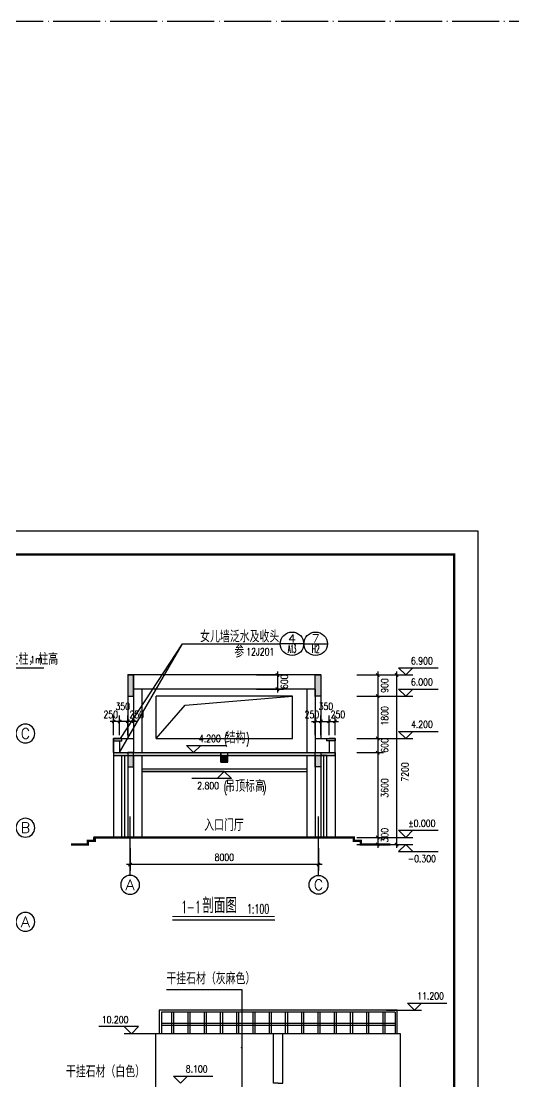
# Model space of a CAD drawing. Extents: x 535358 to 858566, y -185481 to -98609.
# Drawn here: x 751799 to 772714, y -143660 to -98609 of the extents above; entities that cross this region are included whole.
import ezdxf
from ezdxf.enums import TextEntityAlignment as Align

# ---------------------------------------------------------------- set-up
doc = ezdxf.new("R2010")
doc.units = 0
doc.header["$LTSCALE"] = 1000
doc.header["$MEASUREMENT"] = 0
doc.linetypes.add('DOTE', pattern=[2.42, 2, -0.2, 0.02, -0.2])
doc.layers.get('0').update_dxf_attribs({"linetype": 'CONTINUOUS'})
doc.layers.get('DEFPOINTS').update_dxf_attribs({"linetype": 'CONTINUOUS'})
for name, color, linetype in [('1', 3, 'CONTINUOUS'), ('AXIS', 3, 'CONTINUOUS'), ('AXIS_TEXT', 3, 'CONTINUOUS'), ('COLUMN', 7, 'CONTINUOUS'), ('DOTE', 1, 'DOTE'), ('E_GROUND', 2, 'CONTINUOUS'), ('E_WALL', 255, 'CONTINUOUS'), ('E_WINDOW', 2, 'CONTINUOUS'), ('LEVL', 3, 'CONTINUOUS'), ('PUB_DIM', 3, 'CONTINUOUS'), ('PUB_SYMB', 3, 'CONTINUOUS'), ('PUB_TEXT', 7, 'CONTINUOUS'), ('PUB_TITLE', 4, 'CONTINUOUS'), ('WALL', 151, 'CONTINUOUS')]:
    doc.layers.add(name, color=color, linetype=linetype)
doc.styles.add('-HZTXTSIMPLEX', font='SIMPLEX.shx', dxfattribs={"bigfont": 'HZTXT.shx'})
doc.styles.add('_COMPLEX', font='COMPLEX', dxfattribs={"width": 0.6125})
doc.styles.add('_HZTXT', font='txt.shx', dxfattribs={"width": 0.8, "bigfont": 'HZTXT.shx'})
doc.styles.add('_OCHINESE', font='simplex.shx', dxfattribs={"bigfont": 'OCHINESE.shx'})
doc.styles.add('_SIMPLEX', font='SIMPLEX.shx', dxfattribs={"width": 0.8})
doc.styles.add('_txt', font='txt.shx', dxfattribs={"width": 0.6})
doc.styles.add('COMP', font='COMPLEX.shx', dxfattribs={"bigfont": 'hztxt'})
doc.styles.add('COMPLEX', font='COMPLEX.shx')
doc.styles.add('dim_font', font='SIMPLEX.shx', dxfattribs={"width": 0.8})
doc.dimstyles.new('DIMN', dxfattribs={"dimtxt": 300, "dimasz": 100, "dimexe": 250, "dimexo": 300, "dimgap": 0, "dimtad": 0, "dimdec": 0, "dimzin": 0, "dimdsep": 46, "dimtxsty": 'dim_font', "dimblk": 'ARCHTICK', "dimcen": 0.09, "dimdle": 150, "dimclrt": 7, "dimazin": 0, "dimtfac": 1, "dimtdec": 0, "dimtix": 1, "dimtmove": 2, "dimatfit": 3, "dimldrblk": 'ARCHTICK', "dimfxl": 1, "dimtvp": 1, "dimtolj": 1, "dimtzin": 0, "dimarcsym": 0})

# ---------------------------------------------------------------- blocks, each defined once
blk = doc.blocks.new('_axiso')
blk.add_circle((0, 0), 0.5)
at = {"layer": 'AXIS_TEXT', "style": 'COMPLEX', "width": 1.041667}
blk.add_attdef('A', text='', height=0.56, dxfattribs=at).set_placement((-0.25, -0.28), (0.25, -0.28), align=Align.FIT)
blk = doc.blocks.new('_archtick')
at = {"const_width": 0.5}
blk.add_lwpolyline([(-0.7, -0.7), (0.7, 0.7)], dxfattribs=at)
blk = doc.blocks.new('*D856')
at = {"layer": 'AXIS', "color": 0, "lineweight": -2, "transparency": 16777216}
for p, q in [((756424, -133731), (756424, -134681)), ((764424, -133731), (764424, -134681)), ((764574, -134431), (756274, -134431))]:
    blk.add_line(p, q, dxfattribs=at)
at = {"layer": 'DEFPOINTS', "color": 0, "transparency": 16777216}
for p in [(756424, -133431), (764424, -133431), (756424, -134431)]:
    blk.add_point(p, dxfattribs=at)
at = {"layer": 'AXIS', "color": 0, "lineweight": -2, "transparency": 16777216, "xscale": 100, "yscale": 100, "zscale": 100, "rotation": 180}
blk.add_blockref('_archtick', (756424, -134431), dxfattribs=at)
at = {"layer": 'AXIS', "color": 0, "lineweight": -2, "transparency": 16777216, "xscale": 100, "yscale": 100, "zscale": 100}
blk.add_blockref('_archtick', (764424, -134431), dxfattribs=at)
at = {"layer": 'AXIS', "color": 7, "transparency": 16777216, "insert": (760424, -134131), "char_height": 300, "attachment_point": 5, "style": 'dim_font'}
blk.add_mtext('\\A1;8000', dxfattribs=at)
blk = doc.blocks.new('*D857')
at = {"layer": 'AXIS', "color": 0, "lineweight": -2, "transparency": 16777216}
for p, q in [((766054, -129679), (767188, -129679)), ((766938, -129529), (766938, -133429)), ((766054, -133279), (767188, -133279))]:
    blk.add_line(p, q, dxfattribs=at)
at = {"layer": 'DEFPOINTS', "color": 0, "transparency": 16777216}
for p in [(765754, -129679), (765754, -133279), (766938, -133279)]:
    blk.add_point(p, dxfattribs=at)
at = {"layer": 'AXIS', "color": 0, "lineweight": -2, "transparency": 16777216, "xscale": 100, "yscale": 100, "zscale": 100}
for p, rotation in [((766938, -129679), 90), ((766938, -133279), 270)]:
    blk.add_blockref('_archtick', p, dxfattribs=dict(at, rotation=rotation))
at = {"layer": 'AXIS', "color": 7, "transparency": 16777216, "insert": (767229, -131179), "char_height": 300, "attachment_point": 5, "rotation": 90, "style": 'dim_font'}
blk.add_mtext('\\A1;3600', dxfattribs=at)
blk = doc.blocks.new('*D858')
at = {"layer": 'AXIS', "color": 0, "lineweight": -2, "transparency": 16777216}
for p, q in [((766668, -126379), (767988, -126379)), ((767738, -126229), (767738, -133729)), ((766687, -133579), (767988, -133579))]:
    blk.add_line(p, q, dxfattribs=at)
at = {"layer": 'DEFPOINTS', "color": 0, "transparency": 16777216}
for p in [(766368, -126379), (766387, -133579), (767738, -133579)]:
    blk.add_point(p, dxfattribs=at)
at = {"layer": 'AXIS', "color": 0, "lineweight": -2, "transparency": 16777216, "xscale": 100, "yscale": 100, "zscale": 100}
for p, rotation in [((767738, -126379), 90), ((767738, -133579), 270)]:
    blk.add_blockref('_archtick', p, dxfattribs=dict(at, rotation=rotation))
at = {"layer": 'AXIS', "color": 7, "transparency": 16777216, "insert": (768094, -130502), "char_height": 300, "attachment_point": 5, "rotation": 90, "style": 'dim_font'}
blk.add_mtext('\\A1;7200', dxfattribs=at)
blk = doc.blocks.new('*D859')
at = {"layer": 'AXIS', "color": 0, "lineweight": -2, "transparency": 16777216}
for p, q in [((766054, -133279), (767188, -133279)), ((766938, -133129), (766938, -133729)), ((766054, -133579), (767188, -133579))]:
    blk.add_line(p, q, dxfattribs=at)
at = {"layer": 'DEFPOINTS', "color": 0, "transparency": 16777216}
for p in [(765754, -133279), (765754, -133579), (766938, -133579)]:
    blk.add_point(p, dxfattribs=at)
at = {"layer": 'AXIS', "color": 0, "lineweight": -2, "transparency": 16777216, "xscale": 100, "yscale": 100, "zscale": 100}
for p, rotation in [((766938, -133279), 90), ((766938, -133579), 270)]:
    blk.add_blockref('_archtick', p, dxfattribs=dict(at, rotation=rotation))
at = {"layer": 'AXIS', "color": 7, "transparency": 16777216, "insert": (767227, -133184), "char_height": 300, "attachment_point": 5, "rotation": 90, "style": 'dim_font'}
blk.add_mtext('\\A1;300', dxfattribs=at)
blk = doc.blocks.new('*D860')
at = {"layer": 'AXIS', "color": 0, "lineweight": -2, "transparency": 16777216}
for p, q in [((766054, -126379), (767188, -126379)), ((766938, -126229), (766938, -127429)), ((766054, -127279), (767188, -127279))]:
    blk.add_line(p, q, dxfattribs=at)
at = {"layer": 'DEFPOINTS', "color": 0, "transparency": 16777216}
for p in [(765754, -126379), (765754, -127279), (766938, -127279)]:
    blk.add_point(p, dxfattribs=at)
at = {"layer": 'AXIS', "color": 0, "lineweight": -2, "transparency": 16777216, "xscale": 100, "yscale": 100, "zscale": 100}
for p, rotation in [((766938, -126379), 90), ((766938, -127279), 270)]:
    blk.add_blockref('_archtick', p, dxfattribs=dict(at, rotation=rotation))
at = {"layer": 'AXIS', "color": 7, "transparency": 16777216, "insert": (767229, -126829), "char_height": 300, "attachment_point": 5, "rotation": 90, "style": 'dim_font'}
blk.add_mtext('\\A1;900', dxfattribs=at)
blk = doc.blocks.new('*D861')
at = {"layer": 'AXIS', "color": 0, "lineweight": -2, "transparency": 16777216}
for p, q in [((766054, -127279), (767188, -127279)), ((766938, -127129), (766938, -129229)), ((766054, -129079), (767188, -129079))]:
    blk.add_line(p, q, dxfattribs=at)
at = {"layer": 'DEFPOINTS', "color": 0, "transparency": 16777216}
for p in [(765754, -127279), (765754, -129079), (766938, -129079)]:
    blk.add_point(p, dxfattribs=at)
at = {"layer": 'AXIS', "color": 0, "lineweight": -2, "transparency": 16777216, "xscale": 100, "yscale": 100, "zscale": 100}
for p, rotation in [((766938, -127279), 90), ((766938, -129079), 270)]:
    blk.add_blockref('_archtick', p, dxfattribs=dict(at, rotation=rotation))
at = {"layer": 'AXIS', "color": 7, "transparency": 16777216, "insert": (767229, -128116), "char_height": 300, "attachment_point": 5, "rotation": 90, "style": 'dim_font'}
blk.add_mtext('\\A1;1800', dxfattribs=at)
blk = doc.blocks.new('*D862')
at = {"layer": 'AXIS', "color": 0, "lineweight": -2, "transparency": 16777216}
for p, q in [((764724, -128349), (765274, -128349)), ((764874, -128933), (764874, -128099)), ((765124, -128933), (765124, -128099))]:
    blk.add_line(p, q, dxfattribs=at)
at = {"layer": 'DEFPOINTS', "color": 0, "transparency": 16777216}
for p in [(765124, -128349), (764874, -129233), (765124, -129233)]:
    blk.add_point(p, dxfattribs=at)
at = {"layer": 'AXIS', "color": 0, "lineweight": -2, "transparency": 16777216, "xscale": 100, "yscale": 100, "zscale": 100, "rotation": 180}
blk.add_blockref('_archtick', (764874, -128349), dxfattribs=at)
at = {"layer": 'AXIS', "color": 0, "lineweight": -2, "transparency": 16777216, "xscale": 100, "yscale": 100, "zscale": 100}
blk.add_blockref('_archtick', (765124, -128349), dxfattribs=at)
at = {"layer": 'AXIS', "color": 7, "transparency": 16777216, "insert": (765247, -128058), "char_height": 300, "attachment_point": 5, "style": 'dim_font'}
blk.add_mtext('\\A1;250', dxfattribs=at)
blk = doc.blocks.new('_index')
blk.add_line((-0.5, 0), (0.5, 0))
blk.add_circle((0, 0), 0.5)
at = {"style": 'COMP'}
for tag, width, p, p2 in [('1', 2.333333, (-0.17, 0.05), (0.17, 0.05)), ('-', 1.166667, (-0.17, -0.39), (0.17, -0.39))]:
    blk.add_attdef(tag, text='', height=0.34, dxfattribs=dict(at, width=width)).set_placement(p, p2, align=Align.FIT)
blk = doc.blocks.new('*D863')
at = {"layer": 'AXIS', "color": 0, "lineweight": -2, "transparency": 16777216}
for p, q in [((761795, -126379), (762929, -126379)), ((762679, -126229), (762679, -127129)), ((761795, -126979), (762929, -126979))]:
    blk.add_line(p, q, dxfattribs=at)
at = {"layer": 'DEFPOINTS', "color": 0, "transparency": 16777216}
for p in [(761495, -126379), (761495, -126979), (762679, -126979)]:
    blk.add_point(p, dxfattribs=at)
at = {"layer": 'AXIS', "color": 0, "lineweight": -2, "transparency": 16777216, "xscale": 100, "yscale": 100, "zscale": 100}
for p, rotation in [((762679, -126379), 90), ((762679, -126979), 270)]:
    blk.add_blockref('_archtick', p, dxfattribs=dict(at, rotation=rotation))
at = {"layer": 'AXIS', "color": 7, "transparency": 16777216, "insert": (762970, -126667), "char_height": 300, "attachment_point": 5, "rotation": 90, "style": 'dim_font'}
blk.add_mtext('\\A1;600', dxfattribs=at)
blk = doc.blocks.new('*D864')
at = {"layer": 'AXIS', "color": 0, "lineweight": -2, "transparency": 16777216}
for p, q in [((764374, -128349), (765024, -128349)), ((764524, -128933), (764524, -128099)), ((764874, -128933), (764874, -128099))]:
    blk.add_line(p, q, dxfattribs=at)
at = {"layer": 'DEFPOINTS', "color": 0, "transparency": 16777216}
for p in [(764874, -128349), (764524, -129233), (764874, -129233)]:
    blk.add_point(p, dxfattribs=at)
at = {"layer": 'AXIS', "color": 0, "lineweight": -2, "transparency": 16777216, "xscale": 100, "yscale": 100, "zscale": 100, "rotation": 180}
blk.add_blockref('_archtick', (764524, -128349), dxfattribs=at)
at = {"layer": 'AXIS', "color": 0, "lineweight": -2, "transparency": 16777216, "xscale": 100, "yscale": 100, "zscale": 100}
blk.add_blockref('_archtick', (764874, -128349), dxfattribs=at)
at = {"layer": 'AXIS', "color": 7, "transparency": 16777216, "insert": (764737, -127708), "char_height": 300, "attachment_point": 5, "style": 'dim_font'}
blk.add_mtext('\\A1;350', dxfattribs=at)
blk = doc.blocks.new('*D865')
at = {"layer": 'AXIS', "color": 0, "lineweight": -2, "transparency": 16777216}
for p, q in [((764124, -128349), (764674, -128349)), ((764274, -128933), (764274, -128099)), ((764524, -128933), (764524, -128099))]:
    blk.add_line(p, q, dxfattribs=at)
at = {"layer": 'DEFPOINTS', "color": 0, "transparency": 16777216}
for p in [(764524, -128349), (764274, -129233), (764524, -129233)]:
    blk.add_point(p, dxfattribs=at)
at = {"layer": 'AXIS', "color": 0, "lineweight": -2, "transparency": 16777216, "xscale": 100, "yscale": 100, "zscale": 100, "rotation": 180}
blk.add_blockref('_archtick', (764274, -128349), dxfattribs=at)
at = {"layer": 'AXIS', "color": 0, "lineweight": -2, "transparency": 16777216, "xscale": 100, "yscale": 100, "zscale": 100}
blk.add_blockref('_archtick', (764524, -128349), dxfattribs=at)
at = {"layer": 'AXIS', "color": 7, "transparency": 16777216, "insert": (764143, -128058), "char_height": 300, "attachment_point": 5, "style": 'dim_font'}
blk.add_mtext('\\A1;250', dxfattribs=at)
blk = doc.blocks.new('*D866')
at = {"layer": 'AXIS', "color": 0, "lineweight": -2, "transparency": 16777216}
for p, q in [((756124, -128349), (755574, -128349)), ((755724, -128933), (755724, -128099)), ((755974, -128933), (755974, -128099))]:
    blk.add_line(p, q, dxfattribs=at)
at = {"layer": 'DEFPOINTS', "color": 0, "transparency": 16777216}
for p in [(755724, -128349), (755724, -129233), (755974, -129233)]:
    blk.add_point(p, dxfattribs=at)
at = {"layer": 'AXIS', "color": 0, "lineweight": -2, "transparency": 16777216, "xscale": 100, "yscale": 100, "zscale": 100, "rotation": 180}
blk.add_blockref('_archtick', (755724, -128349), dxfattribs=at)
at = {"layer": 'AXIS', "color": 0, "lineweight": -2, "transparency": 16777216, "xscale": 100, "yscale": 100, "zscale": 100}
blk.add_blockref('_archtick', (755974, -128349), dxfattribs=at)
at = {"layer": 'AXIS', "color": 7, "transparency": 16777216, "insert": (755600, -128058), "char_height": 300, "attachment_point": 5, "style": 'dim_font'}
blk.add_mtext('\\A1;250', dxfattribs=at)
blk = doc.blocks.new('*D867')
at = {"layer": 'AXIS', "color": 0, "lineweight": -2, "transparency": 16777216}
for p, q in [((756474, -128349), (755824, -128349)), ((755974, -128933), (755974, -128099)), ((756324, -128933), (756324, -128099))]:
    blk.add_line(p, q, dxfattribs=at)
at = {"layer": 'DEFPOINTS', "color": 0, "transparency": 16777216}
for p in [(755974, -128349), (755974, -129233), (756324, -129233)]:
    blk.add_point(p, dxfattribs=at)
at = {"layer": 'AXIS', "color": 0, "lineweight": -2, "transparency": 16777216, "xscale": 100, "yscale": 100, "zscale": 100, "rotation": 180}
blk.add_blockref('_archtick', (755974, -128349), dxfattribs=at)
at = {"layer": 'AXIS', "color": 0, "lineweight": -2, "transparency": 16777216, "xscale": 100, "yscale": 100, "zscale": 100}
blk.add_blockref('_archtick', (756324, -128349), dxfattribs=at)
at = {"layer": 'AXIS', "color": 7, "transparency": 16777216, "insert": (756111, -127708), "char_height": 300, "attachment_point": 5, "style": 'dim_font'}
blk.add_mtext('\\A1;350', dxfattribs=at)
blk = doc.blocks.new('*D868')
at = {"layer": 'AXIS', "color": 0, "lineweight": -2, "transparency": 16777216}
for p, q in [((756724, -128349), (756174, -128349)), ((756324, -128933), (756324, -128099)), ((756574, -128933), (756574, -128099))]:
    blk.add_line(p, q, dxfattribs=at)
at = {"layer": 'DEFPOINTS', "color": 0, "transparency": 16777216}
for p in [(756324, -128349), (756324, -129233), (756574, -129233)]:
    blk.add_point(p, dxfattribs=at)
at = {"layer": 'AXIS', "color": 0, "lineweight": -2, "transparency": 16777216, "xscale": 100, "yscale": 100, "zscale": 100, "rotation": 180}
blk.add_blockref('_archtick', (756324, -128349), dxfattribs=at)
at = {"layer": 'AXIS', "color": 0, "lineweight": -2, "transparency": 16777216, "xscale": 100, "yscale": 100, "zscale": 100}
blk.add_blockref('_archtick', (756574, -128349), dxfattribs=at)
at = {"layer": 'AXIS', "color": 7, "transparency": 16777216, "insert": (756704, -128058), "char_height": 300, "attachment_point": 5, "style": 'dim_font'}
blk.add_mtext('\\A1;250', dxfattribs=at)
blk = doc.blocks.new('*D1136')
at = {"layer": 'AXIS', "color": 0, "lineweight": -2, "transparency": 16777216}
for p, q in [((766054, -129079), (767188, -129079)), ((766938, -128929), (766938, -129829)), ((766054, -129679), (767188, -129679))]:
    blk.add_line(p, q, dxfattribs=at)
at = {"layer": 'DEFPOINTS', "color": 0, "transparency": 16777216}
for p in [(765754, -129079), (765754, -129679), (766938, -129679)]:
    blk.add_point(p, dxfattribs=at)
at = {"layer": 'AXIS', "color": 0, "lineweight": -2, "transparency": 16777216, "xscale": 100, "yscale": 100, "zscale": 100}
for p, rotation in [((766938, -129079), 90), ((766938, -129679), 270)]:
    blk.add_blockref('_archtick', p, dxfattribs=dict(at, rotation=rotation))
at = {"layer": 'AXIS', "color": 7, "transparency": 16777216, "insert": (767229, -129374), "char_height": 300, "attachment_point": 5, "rotation": 90, "style": 'dim_font'}
blk.add_mtext('\\A1;600', dxfattribs=at)

msp = doc.modelspace()

# ---------------------------------------------------------------- hatches: boundary and pattern name
at = {"layer": 'WALL'}
h = msp.add_hatch(color=256, dxfattribs=at)
h.paths.add_polyline_path([(756573.7, -126378.6), (756323.7, -126378.6), (756323.7, -127278.6), (756573.7, -127278.6)])
h.paths.add_polyline_path([(764523.7, -126378.6), (764273.7, -126378.6), (764273.7, -127278.6), (764523.7, -127278.6)])
h = msp.add_hatch(color=256, dxfattribs=at)
h.paths.add_polyline_path([(765123.7, -129078.6), (764773.7, -129078.6), (764773.7, -129178.6), (764873.7, -129178.6), (765123.7, -129178.6)])
h.paths.add_polyline_path([(756073.7, -129078.6), (755723.7, -129078.6), (755723.7, -129178.6), (756073.7, -129178.6)])
h = msp.add_hatch(color=256, dxfattribs=at)
h.paths.add_polyline_path([(765123.7, -129678.6), (764523.7, -129678.6), (764523.7, -129798.6), (765123.7, -129798.6)])
h.paths.add_polyline_path([(764523.7, -129678.6), (764273.7, -129678.6), (764273.7, -129798.6), (764523.7, -129798.6)])
h.paths.add_polyline_path([(764523.7, -129798.6), (764273.7, -129798.6), (764273.7, -130278.6), (764523.7, -130278.6)])
h.paths.add_polyline_path([(764273.7, -129678.6), (756573.7, -129678.6), (756573.7, -129798.6), (764273.7, -129798.6)])
h.paths.add_polyline_path([(756573.7, -129678.6), (756323.7, -129678.6), (756323.7, -129798.6), (756573.7, -129798.6)])
h.paths.add_polyline_path([(756323.7, -129678.6), (755973.7, -129678.6), (755723.7, -129678.6), (755723.7, -129798.6), (756323.7, -129798.6)])
h.paths.add_polyline_path([(756573.7, -129798.6), (756323.7, -129798.6), (756323.7, -130278.6), (756573.7, -130278.6)])
msp.add_hatch(color=256, dxfattribs=at).paths.add_polyline_path([(760573.7, -129798.6), (760273.7, -129798.6), (760273.7, -130078.6), (760573.7, -130078.6)])

# ---------------------------------------------------------------- linework, layer by layer
for points in [[(756323.7, -126378.6), (756323.7, -127278.6), (756573.7, -127278.6), (756573.7, -126378.6), (756323.7, -126378.6)], [(756523.7, -126378.6), (756323.7, -126378.6)], [(764523.7, -126378.6), (764523.7, -127278.6), (764273.7, -127278.6), (764273.7, -126378.6), (764523.7, -126378.6)], [(760423.7, -130478.6), (760423.7, -130478.6), (756923.7, -130478.6), (763923.7, -130478.6)]]:
    msp.add_lwpolyline(points)
at = {"const_width": 100}
msp.add_lwpolyline([(753918.7, -133578.6), (754623.7, -133578.6), (754623.7, -133428.6), (754923.7, -133428.6), (754923.7, -133278.6), (765923.7, -133278.6), (765923.7, -133428.6), (766223.7, -133428.6), (766223.7, -133578.6), (767473.7, -133578.6)], dxfattribs=at)
at = {"layer": '1'}
msp.add_line((746907.6, -126074.5), (752759.1, -126074.5), dxfattribs=at)
at = {"layer": 'AXIS'}
for p, q in [((766938.4, -126378.6), (768428, -126378.6)), ((766938.4, -127278.6), (768428, -127278.6)), ((766938.4, -129078.6), (768428, -129078.6)), ((756423.7, -134894.4), (756423.7, -132385.7)), ((764423.7, -134894.4), (764423.7, -132385.7)), ((766642.2, -133278.6), (767692.2, -133278.6)), ((766938.4, -133278.6), (768421.3, -133278.6)), ((766938.4, -133578.6), (768421.3, -133578.6)), ((767309, -140617.7), (768799.3, -140617.7)), ((757660.7, -141617.7), (756170.3, -141617.7))]:
    msp.add_line(p, q, dxfattribs=at)
at = {"layer": 'COLUMN'}
for points in [[(756923.7, -126978.6), (756923.7, -129678.6)], [(763923.7, -126978.6), (763923.7, -129678.6)], [(756923.7, -129798.6), (756923.7, -133278.6)], [(763923.7, -129798.6), (763923.7, -133278.6)]]:
    msp.add_lwpolyline(points, dxfattribs=at)
at = {"layer": 'DOTE'}
msp.add_lwpolyline([(535357.8, -98609.4), (858566.1, -98609.4), (858566.1, -185481.1), (535357.8, -185481.1)], close=True, dxfattribs=at)
at = {"layer": 'E_GROUND'}
for points in [[(764523.7, -126378.6), (756323.7, -126378.6)], [(764273.7, -126978.6), (756573.7, -126978.6)], [(763323.7, -127278.6), (757523.7, -127278.6)], [(757523.7, -129078.6), (757523.7, -129078.6), (757523.7, -127278.6)], [(763323.7, -129078.6), (763323.7, -129078.6), (763323.7, -127278.6)], [(755873.7, -133278.6), (755873.7, -133278.6), (754873.7, -133278.6), (754873.7, -133428.6)], [(755873.7, -133278.6), (755873.7, -133278.6), (765923.7, -133278.6), (765923.7, -133428.6)], [(754923.7, -133428.6), (754623.7, -133428.6), (754623.7, -133578.6)], [(765923.7, -133428.6), (766223.7, -133428.6), (766223.7, -133578.6)], [(766223.7, -133578.6), (767473.7, -133578.6)]]:
    msp.add_lwpolyline(points, dxfattribs=at)
at = {"layer": 'E_WALL'}
for points in [[(757523.7, -129078.6), (758758.9, -127666.4), (763323.7, -127278.6)], [(757510.7, -148332.2), (757510.7, -141617.7)], [(762510.7, -141617.7), (757510.7, -141617.7)], [(767910.7, -141617.7), (762510.7, -141617.7)], [(762710.7, -143717.7), (762510.7, -143717.7), (762510.7, -141617.7)], [(762710.7, -143717.7), (762910.7, -143717.7), (762910.7, -141617.7)], [(767910.7, -148332.2), (767910.7, -141617.7)]]:
    msp.add_lwpolyline(points, dxfattribs=at)
at = {"layer": 'E_WINDOW'}
for p, q in [((755873.7, -129078.6), (756573.7, -129078.6)), ((757523.7, -129078.6), (763323.7, -129078.6)), ((764273.7, -129078.6), (764973.7, -129078.6))]:
    msp.add_line(p, q, dxfattribs=at)
for points in [[(756323.7, -126378.6), (756323.7, -129078.6)], [(764523.7, -126378.6), (764523.7, -129078.6)], [(756573.7, -126978.6), (756573.7, -129678.6)], [(764273.7, -126978.6), (764273.7, -129678.6)], [(755923.7, -129078.6), (756573.7, -129078.6)], [(757523.7, -129078.6), (763323.7, -129078.6)], [(756073.7, -133278.6), (756073.7, -129798.6), (756323.7, -129798.6), (756323.7, -133278.6), (756073.7, -133278.6), (756198.7, -133278.6), (756198.7, -129798.6)], [(764773.7, -133278.6), (764773.7, -129798.6), (764523.7, -129798.6), (764523.7, -133278.6), (764773.7, -133278.6), (764648.7, -133278.6), (764648.7, -129798.6)], [(763923.7, -130378.6), (756923.7, -130378.6)], [(767760.7, -141617.7), (767760.7, -141617.7), (767760.7, -140617.7), (757660.7, -140617.7), (757660.7, -140617.7), (757660.7, -141617.7)], [(757750.7, -140707.7), (757750.7, -140707.7), (757750.7, -141272.7)], [(767670.7, -140707.7), (767670.7, -140707.7), (757750.7, -140707.7)], [(758180.7, -140707.7), (758180.7, -141617.7)], [(758270.7, -140707.7), (758270.7, -141617.7)], [(758870.7, -140707.7), (758870.7, -141617.7)], [(758960.7, -140707.7), (758960.7, -141617.7)], [(759560.7, -140707.7), (759560.7, -141617.7)], [(759650.7, -140707.7), (759650.7, -141617.7)], [(760250.7, -140707.7), (760250.7, -141617.7)], [(760340.7, -140707.7), (760340.7, -141617.7)], [(760940.7, -140707.7), (760940.7, -141617.7)], [(761030.7, -140707.7), (761030.7, -141617.7)], [(761630.7, -140707.7), (761630.7, -141617.7)], [(761720.7, -140707.7), (761720.7, -141617.7)], [(762320.7, -140707.7), (762320.7, -141617.7)], [(762410.7, -140707.7), (762410.7, -141617.7)], [(763010.7, -140707.7), (763010.7, -141617.7)], [(763100.7, -140707.7), (763100.7, -141617.7)], [(763700.7, -140707.7), (763700.7, -141617.7)], [(763790.7, -140707.7), (763790.7, -141617.7)], [(764390.7, -140707.7), (764390.7, -141617.7)], [(764480.7, -140707.7), (764480.7, -141617.7)], [(765080.7, -140707.7), (765080.7, -141617.7)], [(765170.7, -140707.7), (765170.7, -141617.7)], [(765770.7, -140707.7), (765770.7, -141617.7)], [(765860.7, -140707.7), (765860.7, -141617.7)], [(766460.7, -140707.7), (766460.7, -141617.7)], [(766550.7, -140707.7), (766550.7, -141617.7)], [(767150.7, -140707.7), (767150.7, -141617.7)], [(767240.7, -140707.7), (767240.7, -141617.7)], [(767670.7, -140707.7), (767670.7, -140707.7), (767670.7, -141182.7)], [(767670.7, -141182.7), (757750.7, -141182.7)], [(767670.7, -141272.7), (757750.7, -141272.7)], [(757750.7, -141272.7), (757750.7, -141617.7)], [(767670.7, -141182.7), (767670.7, -141617.7)]]:
    msp.add_lwpolyline(points, dxfattribs=at)
at = {"layer": 'LEVL'}
for p, q in [((767824.2, -126078.6), (768424.2, -126078.6)), ((768124.2, -126378.6), (767824.2, -126078.6)), ((768424.2, -126078.6), (768124.2, -126378.6)), ((768124.2, -126078.6), (769501.4, -126078.6)), ((767824.2, -126978.6), (768424.2, -126978.6)), ((768124.2, -127278.6), (767824.2, -126978.6)), ((768424.2, -126978.6), (768124.2, -127278.6)), ((768124.2, -126978.6), (769501.4, -126978.6)), ((768124.2, -129078.6), (767824.2, -128778.6)), ((767824.2, -128778.6), (768424.2, -128778.6)), ((768424.2, -128778.6), (768124.2, -129078.6)), ((768124.2, -128778.6), (769501.4, -128778.6)), ((759119.7, -129678.6), (758819.7, -129378.6)), ((758819.7, -129378.6), (759419.7, -129378.6)), ((759419.7, -129378.6), (759119.7, -129678.6)), ((759119.7, -129378.6), (760496.9, -129378.6)), ((760123.7, -130778.6), (760423.7, -130478.6)), ((760423.7, -130478.6), (760723.7, -130778.6)), ((760423.7, -130778.6), (759046.6, -130778.6)), ((760723.7, -130778.6), (760123.7, -130778.6)), ((768124.2, -133278.6), (767824.2, -132978.6)), ((767824.2, -132978.6), (768424.2, -132978.6)), ((768124.2, -132978.6), (769501.4, -132978.6)), ((768424.2, -132978.6), (768124.2, -133278.6)), ((768124.2, -133578.6), (767824.2, -133878.6)), ((768424.2, -133878.6), (768124.2, -133578.6)), ((767824.2, -133878.6), (768424.2, -133878.6)), ((768124.2, -133878.6), (769501.4, -133878.6)), ((768494.8, -140617.7), (768194.8, -140317.7)), ((768194.8, -140317.7), (768794.8, -140317.7)), ((768794.8, -140317.7), (768494.8, -140617.7)), ((768494.8, -140317.7), (769872, -140317.7)), ((756474.8, -141317.7), (755097.7, -141317.7)), ((756174.8, -141317.7), (756474.8, -141617.7)), ((756774.8, -141317.7), (756174.8, -141317.7)), ((756474.8, -141617.7), (756774.8, -141317.7)), ((758560.7, -143717.7), (758260.7, -143417.7)), ((758260.7, -143417.7), (758860.7, -143417.7)), ((758860.7, -143417.7), (758560.7, -143717.7)), ((758560.7, -143417.7), (759937.8, -143417.7))]:
    msp.add_line(p, q, dxfattribs=at)
at = {"layer": 'PUB_SYMB'}
for p, q in [((755973.7, -129678.6), (758649.2, -125054.2, -36989.7)), ((756010.9, -129078.6), (758649.2, -125054.2, -36989.7)), ((758649.2, -125054.2, -36989.7), (762800.5, -125054.2, -36989.7))]:
    msp.add_line(p, q, dxfattribs=at)
msp.add_lwpolyline([(757961.3, -139735.8), (761161, -139735.8), (761161, -145145)], dxfattribs=at)
at = {"layer": 'PUB_SYMB', "const_width": 40}
msp.add_lwpolyline([(761141, -142212.6, 1), (761181, -142212.6, 1)], format="xyb", close=True, dxfattribs=at)
at = {"layer": 'PUB_TEXT', "const_width": 50}
msp.add_lwpolyline([(758220.8, -136637.4), (762565.5, -136637.4)], dxfattribs=at)
at = {"layer": 'PUB_TEXT'}
msp.add_lwpolyline([(758220.8, -136774.2), (762565.5, -136774.2)], dxfattribs=at)
at = {"layer": 'PUB_TITLE'}
msp.add_lwpolyline([(711784.3, -162258.4), (711784.3, -120258.4), (771184.3, -120258.4), (771184.3, -162258.4)], close=True, dxfattribs=at)
at = {"layer": 'PUB_TITLE', "const_width": 100}
msp.add_lwpolyline([(714284.3, -161258.4), (770184.3, -161258.4), (770184.3, -121258.4), (714284.3, -121258.4)], close=True, dxfattribs=at)
at = {"layer": 'WALL'}
for p, q in [((755716.6, -129678.6), (765123.7, -129678.6)), ((755715.1, -129798.6), (765123.7, -129798.6))]:
    msp.add_line(p, q, dxfattribs=at)
at = {"layer": 'WALL', "const_width": 50}
for points in [[(756323.7, -126378.6), (756323.7, -127278.6), (756573.7, -127278.6), (756573.7, -126378.6), (756323.7, -126378.6)], [(764523.7, -126378.6), (764523.7, -127278.6), (764273.7, -127278.6), (764273.7, -126378.6), (764523.7, -126378.6)], [(764873.7, -129178.6), (764773.7, -129178.6), (764773.7, -129078.6), (765123.7, -129078.6), (765123.7, -129798.6), (764523.7, -129798.6), (764523.7, -130278.6), (764273.7, -130278.6), (764273.7, -129798.6), (756573.7, -129798.6), (756573.7, -130278.6), (756323.7, -130278.6), (756323.7, -129798.6), (755723.7, -129798.6), (755723.7, -129078.6), (756073.7, -129078.6)], [(764873.7, -129178.6), (764873.7, -129178.6), (764873.7, -129678.6), (755973.7, -129678.6), (755973.7, -129178.6), (756073.7, -129178.6), (756073.7, -129078.6), (755723.7, -129078.6)], [(755973.7, -129178.6), (755973.7, -129178.6), (755973.7, -129678.6), (764873.7, -129678.6), (764873.7, -129178.6), (764773.7, -129178.6), (764773.7, -129078.6), (765123.7, -129078.6)]]:
    msp.add_lwpolyline(points, dxfattribs=at)
at = {"layer": 'WALL'}
for points in [[(755716.6, -129678.6), (755723.7, -129078.6), (755873.7, -129078.6)], [(755723.7, -129078.6), (755722.5, -129178.6), (756073.7, -129178.6), (756073.7, -129178.6), (756073.7, -129078.6), (755723.7, -129078.6), (755722.5, -129178.6)], [(755723.7, -129078.6), (755723.7, -133278.6)], [(755973.7, -129178.6), (755973.7, -129678.6)], [(765123.7, -129078.6), (765123.7, -129178.6), (764873.7, -129178.6), (764773.7, -129178.6), (764773.7, -129078.6), (765123.7, -129078.6), (765123.7, -129178.6)], [(765123.7, -129678.6), (765123.7, -129078.6), (764873.7, -129078.6)], [(764873.7, -129178.6), (764873.7, -129678.6)], [(756323.7, -129678.6), (756323.7, -130278.6), (756573.7, -130278.6), (756573.7, -129678.6), (756323.7, -129678.6)], [(760273.7, -130078.6), (760273.7, -130078.6), (760273.7, -129678.6), (760273.7, -130078.6), (760573.7, -130078.6), (760573.7, -129678.6)], [(764523.7, -129678.6), (764523.7, -130278.6), (764273.7, -130278.6), (764273.7, -129678.6), (764523.7, -129678.6)], [(765123.7, -129678.6), (765123.7, -133278.6)], [(756573.7, -129798.6), (756573.7, -133278.6)], [(764273.7, -129798.6), (764273.7, -133278.6)]]:
    msp.add_lwpolyline(points, dxfattribs=at)

# ---------------------------------------------------------------- block references
at = {"layer": 'AXIS'}
ref = msp.add_blockref('_axiso', (751975.8, -128866.8), dxfattribs=dict(at, xscale=-800, yscale=800, zscale=800))
ref.add_attrib('A', 'C', dxfattribs={"layer": 'AXIS_TEXT', "height": 448, "style": 'COMPLEX', "width": 1.25}).set_placement((751775.8, -129090.8), (752175.8, -129090.8), align=Align.FIT)
ref = msp.add_blockref('_axiso', (751975.8, -132866.8), dxfattribs=dict(at, xscale=-800, yscale=800, zscale=800))
ref.add_attrib('A', 'B', dxfattribs={"layer": 'AXIS_TEXT', "height": 448, "style": 'COMPLEX', "width": 1.102941}).set_placement((751775.8, -133090.8), (752175.8, -133090.8), align=Align.FIT)
ref = msp.add_blockref('_axiso', (756423.7, -135294.4), dxfattribs=dict(at, xscale=-800, yscale=800, zscale=800, rotation=180.0000000000021))
ref.add_attrib('A', 'A', dxfattribs={"layer": 'AXIS_TEXT', "height": 448, "style": 'COMPLEX', "width": 1.041667}).set_placement((756223.7, -135518.4), (756623.7, -135518.4), align=Align.FIT)
ref = msp.add_blockref('_axiso', (764423.7, -135294.4), dxfattribs=dict(at, xscale=800, yscale=800, zscale=800))
ref.add_attrib('A', 'C', dxfattribs={"layer": 'AXIS_TEXT', "height": 448, "style": 'COMPLEX', "width": 1.25}).set_placement((764223.7, -135518.4), (764623.7, -135518.4), align=Align.FIT)
ref = msp.add_blockref('_axiso', (751975.8, -136866.8), dxfattribs=dict(at, xscale=-800, yscale=800, zscale=800))
ref.add_attrib('A', 'A', dxfattribs={"layer": 'AXIS_TEXT', "height": 448, "style": 'COMPLEX', "width": 1.041667}).set_placement((751775.8, -137090.8), (752175.8, -137090.8), align=Align.FIT)
at = {"layer": 'PUB_DIM'}
ref = msp.add_blockref('_index', (763300.5, -125054.2, -36989.7), dxfattribs=dict(at, xscale=1000, yscale=1000, zscale=1000, rotation=180))
ref.add_attrib('1', 'A13', dxfattribs={"layer": '0', "height": 340, "style": 'COMP', "width": 0.42}).set_placement((763130.5, -125444.2, -36989.7), (763470.5, -125444.2, -36989.7), align=Align.FIT)
ref.add_attrib('-', '4', dxfattribs={"layer": '0', "height": 340, "style": 'COMP', "width": 1.3125}).set_placement((763130.5, -125004.2, -36989.7), (763470.5, -125004.2, -36989.7), align=Align.FIT)
at = {"layer": 'PUB_SYMB'}
ref = msp.add_blockref('_index', (764299.9, -125054.2, -36989.7), dxfattribs=dict(at, xscale=1000, yscale=1000, zscale=1000))
ref.add_attrib('1', '7', dxfattribs={"layer": '0', "height": 340, "style": 'COMP', "width": 1.5}).set_placement((764129.9, -125004.2, -36989.7), (764469.9, -125004.2, -36989.7), align=Align.FIT)
ref.add_attrib('-', 'H2', dxfattribs={"layer": '0', "height": 340, "style": 'COMP', "width": 0.552632}).set_placement((764129.9, -125444.2, -36989.7), (764469.9, -125444.2, -36989.7), align=Align.FIT)

# ---------------------------------------------------------------- texts
for s, height, style, width, p in [('参', 500, '_HZTXT', 0.8, (760847.7, -125638.5, -36989.7)), ('1m', 300, '_HZTXT', 0.8, (752184.2, -125876.4)), ('(', 400, '_txt', 0.6, (760415.4, -129286.2)), ('结构', 500, '_HZTXT', 0.8, (760480.6, -129286.2)), (')', 400, '_txt', 0.6, (761350, -129286.2)), ('(', 400, '_txt', 0.6, (760398, -131344.8)), ('吊顶标高', 500, '_HZTXT', 0.8, (760463.1, -131344.8)), (')', 400, '_txt', 0.6, (762064.1, -131344.8)), ('入口门厅', 500, '_HZTXT', 0.8, (759569.4, -133005))]:
    msp.add_text(s, height=height, dxfattribs=dict(style=style, width=width)).set_placement(p)
at = {"layer": 'LEVL', "color": 7, "style": 'dim_font', "width": 0.8}
msp.add_text('12J201', height=300, dxfattribs=at).set_placement((761355.6, -125545.4, -36989.7))
at = {"layer": 'LEVL', "color": 7, "char_height": 300, "attachment_point": 5, "style": 'dim_font'}
for s, insert in [('6.900', (768812.8, -125778.6)), ('6.000', (768812.8, -126678.6)), ('4.200', (768812.8, -128478.6)), ('4.200', (759808.3, -129078.6)), ('2.800', (759735.1, -131078.6)), ('%%p0.000', (768812.8, -132678.6)), ('-0.300', (768812.8, -134178.6)), ('11.200', (769183.4, -140017.7)), ('10.200', (755786.2, -141017.7)), ('8.100', (759249.2, -143117.7))]:
    msp.add_mtext(s, dxfattribs=dict(at, insert=insert))
at = {"layer": 'PUB_TEXT'}
for s, height, style, width, p in [('女儿墙泛水及收头', 500, '_HZTXT', 0.8, (759397.3, -124992.8, -36989.7)), ('直径      混凝土柱，柱高', 500, '_HZTXT', 0.8, (747260.4, -125951.8)), ('1', 520, '_SIMPLEX', 0.6, (758588.4, -136497.2)), ('1', 520, '_SIMPLEX', 0.6, (759164.6, -136497.2)), ('剖面图', 650, '_OCHINESE', 0.8, (759482.7, -136497.2)), ('-', 520, '_SIMPLEX', 0.6, (758814.9, -136497.2)), ('1:100', 400, '_COMPLEX', 0.6125, (761385.4, -136517, -2354.2))]:
    msp.add_text(s, height=height, dxfattribs=dict(at, style=style, width=width)).set_placement(p)
at = {"layer": 'PUB_TEXT', "lineweight": -3, "style": '-HZTXTSIMPLEX', "width": 0.8}
for s, p in [('干挂石材（灰麻色）', (757961.4, -139521.1)), ('干挂石材（白色）', (753697.6, -143473.5))]:
    msp.add_text(s, height=500, dxfattribs=at).set_placement(p)

# ---------------------------------------------------------------- dimensions: what is measured, and where the dimension line sits
at = {"layer": 'AXIS'}
for base, p1, p2, angle, picture, middle in [((762679.4, -126978.6), (761494.7, -126378.6), (761494.7, -126978.6), 270, '*D863', (762970.1, -126667.5)), ((766938.4, -127278.6), (765753.7, -126378.6), (765753.7, -127278.6), 270, '*D860', (767229.1, -126828.6)), ((767738.4, -133578.6), (766368.3, -126378.6), (766386.6, -133578.6), 270, '*D858', (768093.7, -130501.8)), ((766938.4, -129078.6), (765753.7, -127278.6), (765753.7, -129078.6), 270, '*D861', (767229.1, -128116.4)), ((755723.7, -128348.5), (755973.7, -129233.2), (755723.7, -129233.2), 180, '*D866', (755600, -128057.8)), ((755973.7, -128348.5), (756323.7, -129233.2), (755973.7, -129233.2), 180, '*D867', (756110.6, -127707.8)), ((756323.7, -128348.5), (756573.7, -129233.2), (756323.7, -129233.2), 180, '*D868', (756704.4, -128057.8)), ((766938.4, -129678.6), (765753.7, -129078.6), (765753.7, -129678.6), 270, '*D1136', (767228.9, -129374.2)), ((766938.4, -133278.6), (765753.7, -129678.6), (765753.7, -133278.6), 270, '*D857', (767228.9, -131178.6)), ((766938.4, -133578.6), (765753.7, -133278.6), (765753.7, -133578.6), 270, '*D859', (767227.1, -133183.5))]:
    dim = msp.add_linear_dim(base=base, p1=p1, p2=p2, angle=angle, dimstyle='DIMN', override={"dimasz": 100, "dimblk1": 'archtick', "dimblk2": 'archtick', "dimsah": 1}, dxfattribs=at)
    dim.commit()
    dim.dimension.update_dxf_attribs({"geometry": picture, "text_midpoint": middle, "dimtype": 160})
for base, p1, p2, picture, middle in [((764523.7, -128348.5), (764273.7, -129233.2), (764523.7, -129233.2), '*D865', (764143, -128057.8)), ((764873.7, -128348.5), (764523.7, -129233.2), (764873.7, -129233.2), '*D864', (764736.9, -127707.8)), ((765123.7, -128348.5), (764873.7, -129233.2), (765123.7, -129233.2), '*D862', (765247.4, -128057.8))]:
    dim = msp.add_linear_dim(base=base, p1=p1, p2=p2, dimstyle='DIMN', override={"dimasz": 100, "dimblk1": 'archtick', "dimblk2": 'archtick', "dimsah": 1}, dxfattribs=at)
    dim.commit()
    dim.dimension.update_dxf_attribs({"geometry": picture, "text_midpoint": middle, "dimtype": 160})
dim = msp.add_linear_dim(base=(756423.7, -134431.1), p1=(764423.7, -133431.1), p2=(756423.7, -133431.1), angle=180, dimstyle='DIMN', dxfattribs=at)
dim.commit()
dim.dimension.update_dxf_attribs({"geometry": '*D856', "text_midpoint": (760423.7, -134131.1)})

doc.saveas('drawing.dxf')
